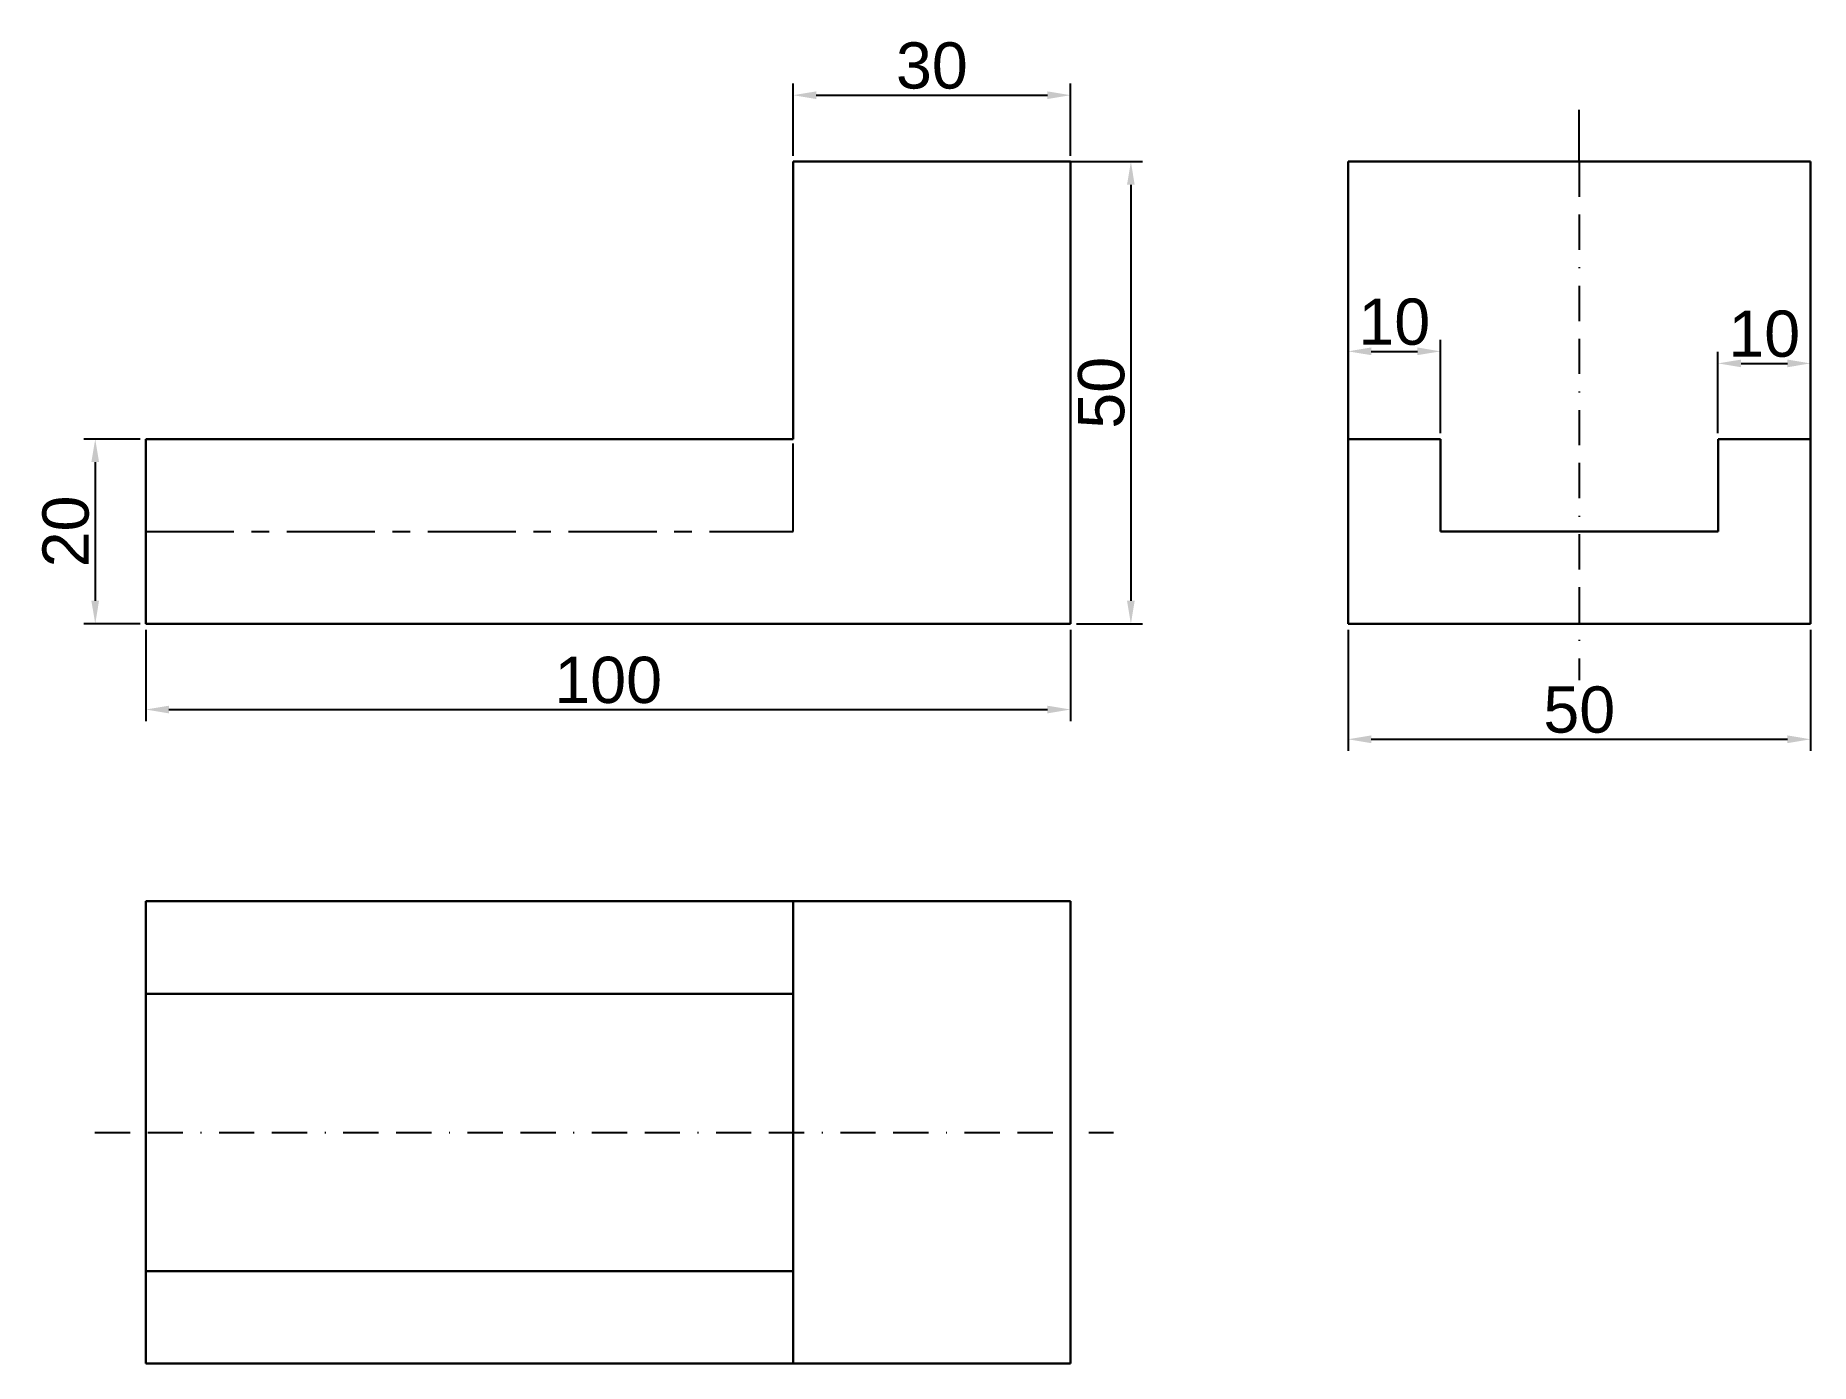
# Model space of a CAD drawing. Header units: millimetres. Extents: x 2236 to 2428, y 1818 to 1962.
import ezdxf

# ---------------------------------------------------------------- set-up
doc = ezdxf.new("R2010")
doc.units = ezdxf.units.MM
doc.header["$LTSCALE"] = 0.3
doc.linetypes.add('BORDER', pattern=[44.45, 12.7, -6.35, 12.7, -6.35, 0, -6.35])
doc.linetypes.add('CENTER', pattern=[50.8, 31.75, -6.35, 6.35, -6.35])
doc.styles.get("Standard").update_dxf_attribs({"font": 'arial.ttf'})
doc.dimstyles.new('ISO-25', dxfattribs={"dimtxt": 5, "dimasz": 2.5, "dimexe": 1.25, "dimexo": 0.625, "dimtad": 1, "dimtxsty": 'Standard', "dimcen": 2.5, "dimadec": 0, "dimazin": 0, "dimtfac": 1, "dimtmove": 0, "dimatfit": 3, "dimfxl": 1, "dimarcsym": 0})

# ---------------------------------------------------------------- blocks, each defined once
blk = doc.blocks.new('*D1')
at = {"color": 0, "lineweight": -2, "transparency": 16777216}
for p, q in [((2317.76, 1948.7), (2317.76, 1956.52)), ((2347.76, 1948.7), (2347.76, 1956.52)), ((2320.26, 1955.27), (2345.26, 1955.27))]:
    blk.add_line(p, q, dxfattribs=at)
at = {"color": 0, "transparency": 16777216}
for points in [[(2320.26, 1955.68), (2320.26, 1954.85), (2317.76, 1955.27)], [(2345.26, 1955.68), (2345.26, 1954.85), (2347.76, 1955.27)]]:
    blk.add_solid(points, dxfattribs=at)
at = {"layer": 'Defpoints', "color": 0, "transparency": 16777216}
for p in [(2347.76, 1955.27), (2317.76, 1948.08), (2347.76, 1948.08)]:
    blk.add_point(p, dxfattribs=at)
at = {"color": 0, "transparency": 16777216, "insert": (2332.76, 1958.45), "char_height": 5, "attachment_point": 5}
blk.add_mtext('30', dxfattribs=at)
blk = doc.blocks.new('*D2')
at = {"color": 0, "lineweight": -2, "transparency": 16777216}
for p, q in [((2347.64, 1948.08), (2355.53, 1948.08)), ((2354.28, 1945.58), (2354.28, 1900.58)), ((2348.39, 1898.08), (2355.53, 1898.08))]:
    blk.add_line(p, q, dxfattribs=at)
at = {"color": 0, "transparency": 16777216}
for points in [[(2353.86, 1945.58), (2354.69, 1945.58), (2354.28, 1948.08)], [(2353.86, 1900.58), (2354.69, 1900.58), (2354.28, 1898.08)]]:
    blk.add_solid(points, dxfattribs=at)
at = {"layer": 'Defpoints', "color": 0, "transparency": 16777216}
for p in [(2347.01, 1948.08), (2347.76, 1898.08), (2354.28, 1898.08)]:
    blk.add_point(p, dxfattribs=at)
at = {"color": 0, "transparency": 16777216, "insert": (2351.1, 1923.08), "char_height": 5, "attachment_point": 5, "rotation": 90}
blk.add_mtext('50', dxfattribs=at)
blk = doc.blocks.new('*D3')
at = {"color": 0, "lineweight": -2, "transparency": 16777216}
for p, q in [((2247.14, 1918.08), (2241.05, 1918.08)), ((2242.3, 1915.58), (2242.3, 1900.58)), ((2247.14, 1898.08), (2241.05, 1898.08))]:
    blk.add_line(p, q, dxfattribs=at)
at = {"color": 0, "transparency": 16777216}
for points in [[(2241.88, 1915.58), (2242.71, 1915.58), (2242.3, 1918.08)], [(2241.88, 1900.58), (2242.71, 1900.58), (2242.3, 1898.08)]]:
    blk.add_solid(points, dxfattribs=at)
at = {"layer": 'Defpoints', "color": 0, "transparency": 16777216}
for p in [(2247.76, 1918.08), (2242.3, 1898.08), (2247.76, 1898.08)]:
    blk.add_point(p, dxfattribs=at)
at = {"color": 0, "transparency": 16777216, "insert": (2239.12, 1908.08), "char_height": 5, "attachment_point": 5, "rotation": 90}
blk.add_mtext('20', dxfattribs=at)
blk = doc.blocks.new('*D4')
at = {"color": 0, "lineweight": -2, "transparency": 16777216}
for p, q in [((2247.76, 1897.45), (2247.76, 1887.57)), ((2347.76, 1897.45), (2347.76, 1887.57)), ((2250.26, 1888.82), (2345.26, 1888.82))]:
    blk.add_line(p, q, dxfattribs=at)
at = {"color": 0, "transparency": 16777216}
for points in [[(2250.26, 1889.23), (2250.26, 1888.4), (2247.76, 1888.82)], [(2345.26, 1889.23), (2345.26, 1888.4), (2347.76, 1888.82)]]:
    blk.add_solid(points, dxfattribs=at)
at = {"layer": 'Defpoints', "color": 0, "transparency": 16777216}
for p in [(2247.76, 1898.08), (2347.76, 1898.08), (2347.76, 1888.82)]:
    blk.add_point(p, dxfattribs=at)
at = {"color": 0, "transparency": 16777216, "insert": (2297.76, 1891.99), "char_height": 5, "attachment_point": 5}
blk.add_mtext('100', dxfattribs=at)
blk = doc.blocks.new('*D8')
at = {"color": 0, "lineweight": -2, "transparency": 16777216}
for p, q in [((2377.76, 1897.45), (2377.76, 1884.35)), ((2427.76, 1897.45), (2427.76, 1884.35)), ((2380.26, 1885.6), (2425.26, 1885.6))]:
    blk.add_line(p, q, dxfattribs=at)
at = {"color": 0, "transparency": 16777216}
for points in [[(2380.26, 1886.02), (2380.26, 1885.18), (2377.76, 1885.6)], [(2425.26, 1886.02), (2425.26, 1885.18), (2427.76, 1885.6)]]:
    blk.add_solid(points, dxfattribs=at)
at = {"layer": 'Defpoints', "color": 0, "transparency": 16777216}
for p in [(2377.76, 1898.08), (2427.76, 1898.08), (2427.76, 1885.6)]:
    blk.add_point(p, dxfattribs=at)
at = {"color": 0, "transparency": 16777216, "insert": (2402.76, 1888.78), "char_height": 5, "attachment_point": 5}
blk.add_mtext('50', dxfattribs=at)
blk = doc.blocks.new('*D9')
at = {"color": 0, "lineweight": -2, "transparency": 16777216}
for p, q in [((2377.76, 1918.7), (2377.76, 1928.81)), ((2380.26, 1927.56), (2385.26, 1927.56)), ((2387.76, 1918.7), (2387.76, 1928.81))]:
    blk.add_line(p, q, dxfattribs=at)
at = {"color": 0, "transparency": 16777216}
for points in [[(2380.26, 1927.98), (2380.26, 1927.15), (2377.76, 1927.56)], [(2385.26, 1927.98), (2385.26, 1927.15), (2387.76, 1927.56)]]:
    blk.add_solid(points, dxfattribs=at)
at = {"layer": 'Defpoints', "color": 0, "transparency": 16777216}
for p in [(2387.76, 1927.56), (2377.76, 1918.08), (2387.76, 1918.08)]:
    blk.add_point(p, dxfattribs=at)
at = {"color": 0, "transparency": 16777216, "insert": (2382.76, 1930.74), "char_height": 5, "attachment_point": 5}
blk.add_mtext('10', dxfattribs=at)
blk = doc.blocks.new('*D10')
at = {"color": 0, "lineweight": -2, "transparency": 16777216}
for p, q in [((2417.76, 1918.7), (2417.76, 1927.51)), ((2427.76, 1918.7), (2427.76, 1927.51)), ((2420.26, 1926.26), (2425.26, 1926.26))]:
    blk.add_line(p, q, dxfattribs=at)
at = {"color": 0, "transparency": 16777216}
for points in [[(2420.26, 1926.67), (2420.26, 1925.84), (2417.76, 1926.26)], [(2425.26, 1926.67), (2425.26, 1925.84), (2427.76, 1926.26)]]:
    blk.add_solid(points, dxfattribs=at)
at = {"layer": 'Defpoints', "color": 0, "transparency": 16777216}
for p in [(2427.76, 1926.26), (2417.76, 1918.08), (2427.76, 1918.08)]:
    blk.add_point(p, dxfattribs=at)
at = {"color": 0, "transparency": 16777216, "insert": (2422.76, 1929.44), "char_height": 5, "attachment_point": 5}
blk.add_mtext('10', dxfattribs=at)

msp = doc.modelspace()

# ---------------------------------------------------------------- linework, layer by layer
at = {"linetype": 'CENTER'}
for p, q in [((2402.763, 1948.079), (2402.763, 1953.677)), ((2317.763, 1908.079), (2317.763, 1918.079)), ((2247.763, 1908.079), (2317.763, 1908.079))]:
    msp.add_line(p, q, dxfattribs=at)
at = {"lineweight": 30}
for p, q in [((2347.763, 1948.079), (2317.763, 1948.079)), ((2317.763, 1948.079), (2317.763, 1918.079)), ((2347.763, 1898.079), (2347.763, 1948.079)), ((2377.763, 1898.079), (2377.763, 1948.079)), ((2427.763, 1948.079), (2377.763, 1948.079)), ((2427.763, 1898.079), (2427.763, 1948.079)), ((2247.763, 1898.079), (2247.763, 1918.079)), ((2317.763, 1918.079), (2247.763, 1918.079)), ((2377.763, 1918.079), (2387.763, 1918.079)), ((2387.763, 1918.079), (2387.763, 1908.079)), ((2417.763, 1908.079), (2417.763, 1918.079)), ((2417.763, 1918.079), (2427.763, 1918.079)), ((2387.763, 1908.079), (2417.763, 1908.079)), ((2247.763, 1898.079), (2347.763, 1898.079)), ((2377.763, 1898.079), (2427.763, 1898.079)), ((2247.763, 1868.079), (2347.763, 1868.079)), ((2247.763, 1818.079), (2247.763, 1868.079)), ((2317.763, 1868.079), (2317.763, 1818.079)), ((2347.763, 1868.079), (2347.763, 1818.079)), ((2247.763, 1858.079), (2317.763, 1858.079)), ((2247.763, 1828.079), (2317.763, 1828.079)), ((2347.763, 1818.079), (2247.763, 1818.079))]:
    msp.add_line(p, q, dxfattribs=at)
at = {"linetype": 'BORDER'}
for p, q in [((2402.763, 1948.079), (2402.763, 1892)), ((2242.253, 1843.079), (2352.385, 1843.079))]:
    msp.add_line(p, q, dxfattribs=at)

# ---------------------------------------------------------------- dimensions: what is measured, and where the dimension line sits
for base, p1, p2, picture, middle in [((2347.763, 1955.266), (2317.763, 1948.079), (2347.763, 1948.079), '*D1', (2332.763, 1958.445)), ((2387.763, 1927.563), (2377.763, 1918.079), (2387.763, 1918.079), '*D9', (2382.763, 1930.741)), ((2347.763, 1888.816), (2247.763, 1898.079), (2347.763, 1898.079), '*D4', (2297.763, 1891.994))]:
    dim = msp.add_linear_dim(base=base, p1=p1, p2=p2, dimstyle='ISO-25')
    dim.commit()
    dim.dimension.update_dxf_attribs({"geometry": picture, "text_midpoint": middle})
for base, p1, p2, picture, middle in [((2354.276, 1898.079), (2347.015, 1948.079), (2347.763, 1898.079), '*D2', (2351.099, 1923.079)), ((2242.298, 1898.079), (2247.763, 1918.079), (2247.763, 1898.079), '*D3', (2239.12, 1908.079))]:
    dim = msp.add_linear_dim(base=base, p1=p1, p2=p2, angle=90, dimstyle='ISO-25')
    dim.commit()
    dim.dimension.update_dxf_attribs({"geometry": picture, "text_midpoint": middle})
for base, p1, p2, picture, middle in [((2427.763, 1926.257), (2417.763, 1918.079), (2427.763, 1918.079), '*D10', (2422.763, 1926.257)), ((2427.763, 1885.6), (2377.763, 1898.079), (2427.763, 1898.079), '*D8', (2402.763, 1885.6))]:
    dim = msp.add_linear_dim(base=base, p1=p1, p2=p2, dimstyle='ISO-25')
    dim.commit()
    dim.dimension.update_dxf_attribs({"geometry": picture, "text_midpoint": middle, "dimtype": 160})

doc.saveas('drawing.dxf')
